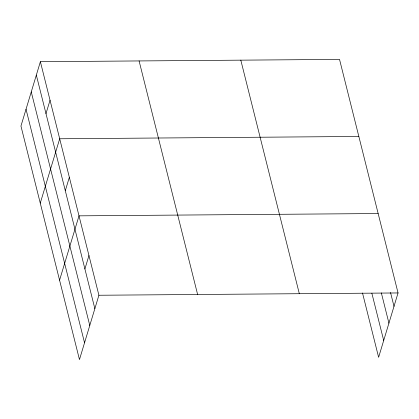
<?xml version="1.0" encoding="UTF-8"?>
<svg xmlns="http://www.w3.org/2000/svg" width="419" height="419" viewBox="0 0 419 419"><rect width="100%" height="100%" fill="white"/><g stroke="black" fill="none" stroke-linecap="round" stroke-linejoin="round"><path stroke-width="0.63" d="M40.381 61.698L20.95 126.051L79.469 359.602L98.9 295.248L40.381 61.698L339.531 59.398L398.05 292.949L378.619 357.302L362.514 293.022M45.985 113.638L50.034 100.23M40.261 203.121L59.692 138.768L358.842 136.468M65.301 190.708L69.345 177.305M59.571 280.196L79.002 215.843L378.153 213.543M84.905 268.951L88.948 255.543M98.9 295.248L398.05 292.949M390.529 292.488L394.001 306.357M381.348 292.918L388.926 323.169M371.852 293.227L383.699 340.49M240.81 60.158L299.328 293.709M139.098 60.938L197.616 294.489M36.333 75.101L94.851 308.651M31.257 91.913L89.776 325.469M26.025 109.239L84.544 342.789"/></g></svg>
